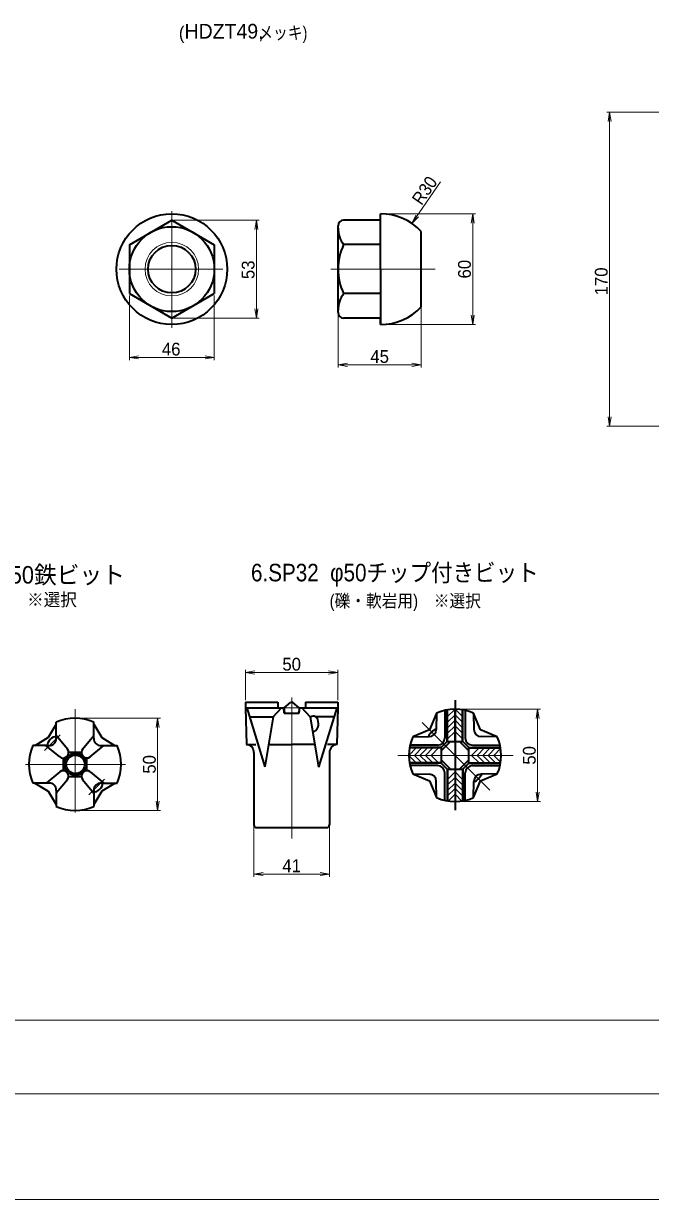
# Model space of a CAD drawing. Units: millimetres at full size. Extents: x 2119 to 3812, y 1051 to 2336.
# Drawn here: x 2540 to 2880, y 1051 to 1688 of the extents above; entities that cross this region are included whole.
import ezdxf
from ezdxf.enums import TextEntityAlignment as Align

# ---------------------------------------------------------------- set-up
doc = ezdxf.new("R2010")
doc.units = ezdxf.units.MM
doc.header["$LTSCALE"] = 8.236
doc.linetypes.add('CHAIN', pattern=[18.5, 12, -1.5, 3.5, -1.5])
doc.linetypes.add('DASHED_SPACED', pattern=[12, 6, -6])
for name, color, linetype, lineweight in [('1 外形線', 7, 'Continuous', 35), ('2 細い実線', 3, 'Continuous', 20), ('3 隠れ線', 2, 'DASHED_SPACED', 13), ('4 中心線', 1, 'CHAIN', 15), ('6 寸法線', 4, 'Continuous', 13), ('7 枠・タイトル', 7, 'Continuous', 13)]:
    doc.layers.add(name, color=color, linetype=linetype, lineweight=lineweight)
doc.layers.add('9文字', color=7, linetype='Continuous')
doc.styles.add('Arial', font='')
doc.styles.add('ＭＳ Ｐゴシック', font='')
doc.styles.get('Arial').set_extended_font_data('Arial')
doc.styles.get('ＭＳ Ｐゴシック').set_extended_font_data('MS PGothic')

# ---------------------------------------------------------------- blocks, each defined once
blk = doc.blocks.new('open_arrow')
at = {"color": 0, "linetype": 'Continuous', "lineweight": -2}
blk.add_lwpolyline([(7.5, 1.25), (0, 0), (7.5, -1.25)], dxfattribs=at)

msp = doc.modelspace()

# ---------------------------------------------------------------- linework, layer by layer
at = {"layer": '1 外形線'}
for p, q in [((2597.529, 1568.325), (2620.529, 1581.604)), ((2620.529, 1581.604), (2643.529, 1568.325)), ((2733.629, 1581.604), (2713.629, 1581.604)), ((2733.629, 1555.054), (2733.629, 1585.054)), ((2710.629, 1531.504), (2710.629, 1578.604)), ((2755.629, 1534.658), (2755.629, 1575.45)), ((2597.529, 1568.325), (2597.529, 1541.783)), ((2643.529, 1568.325), (2643.529, 1541.783)), ((2733.629, 1568.329), (2713.629, 1568.329)), ((2733.629, 1555.054), (2733.629, 1525.054)), ((2597.529, 1541.783), (2620.529, 1528.504)), ((2620.529, 1528.504), (2643.529, 1541.783)), ((2733.629, 1541.779), (2713.629, 1541.779)), ((2733.629, 1528.504), (2713.629, 1528.504)), ((2733.629, 1525.054), (2733.629, 1528.504)), ((2660.466, 1320.435), (2660.466, 1317.435)), ((2660.466, 1320.435), (2677.966, 1320.435)), ((2677.966, 1320.435), (2677.966, 1317.435)), ((2681.466, 1317.435), (2684.83, 1320.207)), ((2689.466, 1317.435), (2686.101, 1320.207)), ((2692.966, 1320.435), (2710.466, 1320.435)), ((2692.966, 1320.435), (2692.966, 1317.435)), ((2710.466, 1320.435), (2710.466, 1317.435)), ((2773.993, 1321.558), (2773.993, 1261.873)), ((2660.465, 1317.435), (2660.965, 1297.435)), ((2660.466, 1317.435), (2681.466, 1317.435)), ((2661.078, 1317.435), (2670.975, 1285.314)), ((2675.465, 1312.435), (2679.965, 1317.435)), ((2681.466, 1314.435), (2681.216, 1317.435)), ((2681.466, 1317.435), (2681.466, 1315.435)), ((2681.466, 1314.435), (2689.466, 1314.435)), ((2689.466, 1314.435), (2689.716, 1317.435)), ((2689.466, 1317.435), (2689.466, 1315.435)), ((2689.466, 1317.435), (2710.466, 1317.435)), ((2695.466, 1312.435), (2690.966, 1317.435)), ((2709.853, 1317.435), (2699.963, 1285.268)), ((2710.465, 1317.435), (2709.965, 1297.435)), ((2763.993, 1314.516), (2760.205, 1305.392)), ((2763.993, 1314.516), (2763.851, 1305.681)), ((2768.493, 1315.991), (2768.493, 1301.103)), ((2769.743, 1299.103), (2769.743, 1316.239)), ((2769.993, 1299.103), (2769.993, 1316.281)), ((2773.993, 1299.103), (2773.993, 1316.603)), ((2777.993, 1299.103), (2777.993, 1316.281)), ((2778.243, 1299.103), (2778.243, 1316.239)), ((2779.493, 1315.991), (2779.493, 1301.103)), ((2783.993, 1314.516), (2784.136, 1305.681)), ((2787.782, 1305.392), (2783.993, 1314.516)), ((2557.915, 1308.49), (2553.51, 1301.255)), ((2557.923, 1300.874), (2557.914, 1309.579)), ((2578.188, 1300.895), (2578.179, 1309.601)), ((2578.188, 1300.895), (2578.179, 1309.601)), ((2578.188, 1308.49), (2582.593, 1301.255)), ((2662.619, 1312.435), (2675.466, 1312.435)), ((2675.466, 1312.435), (2670.975, 1285.314)), ((2695.466, 1312.435), (2699.963, 1285.268)), ((2695.842, 1312.435), (2695.466, 1312.435)), ((2708.316, 1312.435), (2698.484, 1312.435)), ((2553.51, 1301.255), (2546.293, 1296.831)), ((2563.98, 1295.026), (2557.917, 1302.302)), ((2572.144, 1295.035), (2578.191, 1302.324)), ((2572.144, 1295.035), (2578.191, 1302.324)), ((2582.593, 1301.255), (2589.81, 1296.831)), ((2760.205, 1305.392), (2751.081, 1301.603)), ((2751.081, 1301.603), (2759.916, 1301.746)), ((2796.906, 1301.603), (2787.782, 1305.392)), ((2796.906, 1301.603), (2788.071, 1301.746)), ((2553.923, 1296.874), (2545.217, 1296.883)), ((2559.776, 1290.809), (2552.481, 1296.848)), ((2576.356, 1290.827), (2583.639, 1296.882)), ((2576.356, 1290.827), (2583.639, 1296.882)), ((2582.21, 1296.878), (2590.915, 1296.878)), ((2582.21, 1296.878), (2590.915, 1296.878)), ((2660.965, 1297.435), (2666.127, 1297.435)), ((2673.361, 1297.435), (2685.466, 1297.435)), ((2697.57, 1297.435), (2685.466, 1297.435)), ((2709.966, 1297.435), (2704.804, 1297.435)), ((2766.493, 1295.603), (2749.315, 1295.603)), ((2766.493, 1295.853), (2749.357, 1295.853)), ((2764.493, 1297.103), (2749.606, 1297.103)), ((2766.493, 1295.853), (2769.743, 1299.103)), ((2766.493, 1294.015), (2771.582, 1299.103)), ((2766.493, 1295.853), (2766.493, 1287.353)), ((2769.743, 1299.103), (2778.243, 1299.103)), ((2776.405, 1299.103), (2781.493, 1294.015)), ((2778.243, 1299.103), (2781.493, 1295.853)), ((2781.493, 1287.353), (2781.493, 1295.853)), ((2781.493, 1295.853), (2798.629, 1295.853)), ((2781.493, 1295.603), (2798.671, 1295.603)), ((2783.493, 1297.103), (2798.381, 1297.103)), ((2561.551, 1290.159), (2561.551, 1283.331)), ((2571.466, 1293.245), (2564.637, 1293.245)), ((2574.551, 1283.331), (2574.551, 1290.159)), ((2664.919, 1293.19), (2664.981, 1253.93)), ((2706.012, 1293.19), (2705.95, 1253.93)), ((2766.493, 1287.603), (2749.315, 1287.603)), ((2766.493, 1287.353), (2749.357, 1287.353)), ((2771.582, 1284.103), (2766.493, 1289.192)), ((2769.743, 1284.103), (2766.493, 1287.353)), ((2781.493, 1289.192), (2776.405, 1284.103)), ((2781.493, 1287.353), (2778.243, 1284.103)), ((2781.493, 1287.603), (2798.671, 1287.603)), ((2781.493, 1287.353), (2798.629, 1287.353)), ((2559.761, 1282.653), (2552.473, 1276.606)), ((2576.356, 1282.663), (2583.639, 1276.609)), ((2764.493, 1286.103), (2749.606, 1286.103)), ((2751.081, 1281.603), (2759.916, 1281.461)), ((2751.081, 1281.603), (2760.205, 1277.815)), ((2768.493, 1267.216), (2768.493, 1282.103)), ((2769.743, 1284.103), (2778.243, 1284.103)), ((2769.743, 1284.103), (2769.743, 1266.967)), ((2769.993, 1284.103), (2769.993, 1266.925)), ((2777.993, 1284.103), (2777.993, 1266.925)), ((2778.243, 1284.103), (2778.243, 1266.967)), ((2779.493, 1267.216), (2779.493, 1282.103)), ((2783.493, 1286.103), (2798.381, 1286.103)), ((2787.782, 1277.815), (2796.906, 1281.603)), ((2796.906, 1281.603), (2788.071, 1281.46)), ((2553.901, 1276.608), (2545.196, 1276.618)), ((2546.276, 1276.612), (2553.506, 1272.2)), ((2563.969, 1278.44), (2557.915, 1271.158)), ((2564.637, 1280.245), (2571.466, 1280.245)), ((2572.144, 1278.455), (2578.191, 1271.166)), ((2582.21, 1276.612), (2590.915, 1276.612)), ((2589.827, 1276.612), (2582.597, 1272.2)), ((2760.205, 1277.814), (2763.993, 1268.69)), ((2763.993, 1268.69), (2763.851, 1277.526)), ((2783.993, 1268.69), (2787.782, 1277.815)), ((2783.993, 1268.69), (2784.136, 1277.526)), ((2553.506, 1272.2), (2557.923, 1264.978)), ((2557.919, 1272.586), (2557.919, 1263.881)), ((2578.188, 1272.595), (2578.179, 1263.89)), ((2582.597, 1272.2), (2578.18, 1264.978)), ((2666.466, 1252.435), (2704.466, 1252.435))]:
    msp.add_line(p, q, dxfattribs=at)
for centre, radius in [((2620.529, 1555.054), 30), ((2620.529, 1555.054), 22.993), ((2620.529, 1555.054), 12.85), ((2568.296, 1286.745), 6), ((2568.296, 1286.745), 5)]:
    msp.add_circle(centre, radius, dxfattribs=at)
for centre, radius, start, end in [((2713.629, 1578.604), 3, 90, 180), ((2733.629, 1555.054), 30, 42.83343, 90), ((2725.629, 1577.329), 15, 180, 216.8699), ((2741.5, 1555.054), 30.871, 154.53143, 180), ((2741.5, 1555.054), 30.871, 180, 205.46857), ((2725.629, 1532.779), 15, 143.1301, 180), ((2713.629, 1531.504), 3, 180, 270), ((2733.629, 1555.054), 30, 270, 317.16657), ((2685.466, 1319.435), 1, 50.51384, 129.48643), ((2682.466, 1315.435), 1, 180, 270), ((2688.466, 1315.435), 1, 270, 0), ((2773.993, 1291.603), 25, 66.42182, 113.57818), ((2568.083, 1286.683), 25.043, 66.22496, 113.95856), ((2553.923, 1300.847), 4, 269.80798, 0.37628), ((2582.188, 1300.878), 4, 179.74656, 270.31486), ((2773.993, 1291.603), 25, 156.42178, 203.57818), ((2759.851, 1305.745), 4, 270.92545, 359.0752), ((2764.493, 1301.103), 4, 270, 0), ((2783.493, 1301.103), 4, 180, 270), ((2788.136, 1305.745), 4, 180.92523, 269.0752), ((2773.993, 1291.603), 25, 336.42182, 23.57818), ((2568.113, 1286.714), 25.043, 156.04142, 203.77503), ((2561.617, 1293.179), 3, 228.59997, 38.02067), ((2574.511, 1293.192), 3, 138.53854, 307.95925), ((2568.009, 1286.757), 25.043, 336.10286, 23.83647), ((2660.926, 1293.418), 4, 356.73209, 90), ((2710.005, 1293.418), 4, 90, 183.26791), ((2561.604, 1280.285), 3, 318.4771, 127.89781), ((2574.511, 1280.298), 3, 52.04075, 221.46146), ((2759.851, 1277.461), 4, 0.92524, 89.07542), ((2764.493, 1282.103), 4, 0, 90), ((2783.493, 1282.103), 4, 90, 180), ((2788.135, 1277.461), 4, 90.92523, 179.0752), ((2553.919, 1272.608), 4, 359.68512, 90.25342), ((2582.188, 1272.613), 4, 89.68514, 180.25344), ((2773.993, 1291.603), 25, 246.42174, 293.57818), ((2568.039, 1286.788), 25.043, 246.16352, 293.89712), ((2666.481, 1253.935), 1.5, 180, 270), ((2704.45, 1253.935), 1.5, 270, 0)]:
    msp.add_arc(centre, radius, start, end, dxfattribs=at)
for centre, major_axis, ratio, start_param, end_param in [((2697.163, 1308.935), (0, 3.958), 0.714598, 4.712389, 6.9089501), ((2697.163, 1308.935), (0, 4.345), 0.65093, 2.9974813, 4.712389), ((2556.068, 1298.787), (-2.472, -2.478), 0.588796, 3.4771399, 5.9851153), ((2762.296, 1303.301), (2.828, 2.828), 0.339736, 0.6931551, 2.4483994), ((2785.691, 1279.905), (2.828, 2.828), 0.339736, 3.8347859, 5.5900302), ((2580.125, 1274.755), (-2.475, -2.475), 0.588796, 0.29807, 2.8060454)]:
    msp.add_ellipse(centre, major_axis=major_axis, ratio=ratio, start_param=start_param, end_param=end_param, dxfattribs=at)
at = {"layer": '2 細い実線'}
for p, q in [((2769.993, 1312.603), (2773.993, 1316.603)), ((2769.993, 1309.603), (2773.993, 1313.603)), ((2777.993, 1312.603), (2773.993, 1316.603)), ((2777.993, 1309.603), (2773.993, 1313.603)), ((2769.993, 1306.603), (2773.993, 1310.603)), ((2769.993, 1303.603), (2773.993, 1307.603)), ((2777.993, 1306.603), (2773.993, 1310.603)), ((2777.993, 1303.603), (2773.993, 1307.603)), ((2769.993, 1300.603), (2773.993, 1304.603)), ((2777.993, 1300.603), (2773.993, 1304.603)), ((2752.993, 1295.603), (2748.993, 1291.603)), ((2755.993, 1295.603), (2751.993, 1291.603)), ((2758.993, 1295.603), (2754.993, 1291.603)), ((2761.993, 1295.603), (2757.993, 1291.603)), ((2764.993, 1295.603), (2760.993, 1291.603)), ((2786.993, 1295.603), (2782.993, 1291.603)), ((2789.993, 1295.603), (2785.993, 1291.603)), ((2792.993, 1295.603), (2788.993, 1291.603)), ((2795.993, 1295.603), (2791.993, 1291.603)), ((2798.715, 1295.325), (2794.993, 1291.603)), ((2752.993, 1287.603), (2748.993, 1291.603)), ((2755.993, 1287.603), (2751.993, 1291.603)), ((2758.993, 1287.603), (2754.993, 1291.603)), ((2761.993, 1287.603), (2757.993, 1291.603)), ((2764.993, 1287.603), (2760.993, 1291.603)), ((2786.993, 1287.603), (2782.993, 1291.603)), ((2789.993, 1287.603), (2785.993, 1291.603)), ((2792.993, 1287.603), (2788.993, 1291.603)), ((2795.993, 1287.603), (2791.993, 1291.603)), ((2798.715, 1287.882), (2794.993, 1291.603)), ((2769.993, 1278.603), (2773.993, 1282.603)), ((2777.993, 1278.603), (2773.993, 1282.603)), ((2769.993, 1275.603), (2773.993, 1279.603)), ((2769.993, 1272.603), (2773.993, 1276.603)), ((2777.993, 1275.603), (2773.993, 1279.603)), ((2777.993, 1272.603), (2773.993, 1276.603)), ((2769.993, 1269.603), (2773.993, 1273.603)), ((2770.272, 1266.882), (2773.993, 1270.603)), ((2777.993, 1269.603), (2773.993, 1273.603)), ((2777.715, 1266.882), (2773.993, 1270.603))]:
    msp.add_line(p, q, dxfattribs=at)
msp.add_circle((2620.529, 1555.054), 14.5, dxfattribs=at)
at = {"layer": '3 隠れ線'}
msp.add_line((2681.466, 1317.435), (2689.466, 1317.435), dxfattribs=at)
at = {"layer": '4 中心線'}
for p, q in [((2620.529, 1586.511), (2620.529, 1523.195)), ((2648.162, 1555.054), (2592.061, 1555.054)), ((2763.306, 1555.054), (2706.777, 1555.054)), ((2685.466, 1323.004), (2685.466, 1246.474)), ((2568.051, 1316.7), (2568.051, 1260.709)), ((2756.238, 1309.358), (2792.894, 1272.702)), ((2560.072, 1302.792), (2551.487, 1294.198)), ((2742.912, 1291.603), (2805.449, 1291.603)), ((2541.19, 1286.745), (2595.402, 1286.745)), ((2584.126, 1278.763), (2575.542, 1270.17))]:
    msp.add_line(p, q, dxfattribs=at)
at = {"layer": '6 寸法線'}
for p, q in [((2907.398, 1640.054), (2856.228, 1640.054)), ((2857.728, 1640.054), (2857.728, 1470.054)), ((2766.106, 1602.325), (2750.617, 1579.78)), ((2621.529, 1581.604), (2667.855, 1581.604)), ((2666.355, 1528.504), (2666.355, 1581.604)), ((2734.629, 1585.054), (2785.097, 1585.054)), ((2783.597, 1525.054), (2783.597, 1585.054)), ((2733.539, 1555.054), (2733.719, 1555.054)), ((2733.629, 1554.964), (2733.629, 1555.144)), ((2597.529, 1540.783), (2597.529, 1505.744)), ((2643.529, 1540.783), (2643.529, 1505.744)), ((2710.629, 1530.504), (2710.629, 1501.725)), ((2755.629, 1535.158), (2755.629, 1501.725)), ((2621.529, 1528.504), (2667.855, 1528.504)), ((2734.629, 1525.054), (2785.097, 1525.054)), ((2597.529, 1507.244), (2643.529, 1507.244)), ((2710.629, 1503.225), (2755.629, 1503.225)), ((2907.398, 1470.054), (2856.228, 1470.054)), ((2660.466, 1321.435), (2660.466, 1337.998)), ((2660.466, 1336.498), (2710.466, 1336.498)), ((2710.466, 1321.435), (2710.466, 1337.998)), ((2774.962, 1316.603), (2820.239, 1316.603)), ((2818.739, 1266.603), (2818.739, 1316.603)), ((2569.051, 1311.726), (2614.329, 1311.726)), ((2612.829, 1261.745), (2612.829, 1311.726)), ((2569.052, 1261.745), (2614.329, 1261.745)), ((2774.993, 1266.603), (2820.239, 1266.603)), ((2664.95, 1252.93), (2664.95, 1225.783)), ((2705.95, 1252.93), (2705.95, 1225.783)), ((2664.95, 1227.283), (2705.95, 1227.283))]:
    msp.add_line(p, q, dxfattribs=at)
msp.add_lwpolyline([(2118.608, 1050.969), (2118.608, 2335.785), (3811.929, 2335.785), (3811.929, 1050.969)], close=True, dxfattribs=at)
at = {"layer": '7 枠・タイトル'}
for p, q in [((2568.051, 1293.245), (2568.051, 1309.245)), ((2766.493, 1291.603), (2748.993, 1291.603)), ((2781.493, 1291.603), (2798.993, 1291.603)), ((2561.551, 1286.745), (2545.551, 1286.745)), ((2574.551, 1286.745), (2590.551, 1286.745)), ((2773.993, 1284.103), (2773.993, 1266.603)), ((2568.051, 1280.245), (2568.051, 1264.245)), ((2165.268, 1148.188), (3765.268, 1148.188)), ((2125.268, 1108.188), (3805.268, 1108.188))]:
    msp.add_line(p, q, dxfattribs=at)

# ---------------------------------------------------------------- block references
at = {"layer": '6 寸法線', "xscale": 0.667, "yscale": 0.667}
for p, rotation in [((2857.728, 1640.054), 270), ((2666.355, 1581.604), 270), ((2750.617, 1579.78), 55.5), ((2783.597, 1585.054), 270), ((2666.355, 1528.504), 90), ((2783.597, 1525.054), 90), ((2643.529, 1507.244), 180), ((2755.629, 1503.225), 180), ((2857.728, 1470.054), 90), ((2710.466, 1336.498), 180), ((2818.739, 1316.603), 270), ((2612.829, 1311.726), 270), ((2818.739, 1266.603), 90), ((2612.829, 1261.745), 90), ((2705.95, 1227.283), 180)]:
    msp.add_blockref('open_arrow', p, dxfattribs=dict(at, rotation=rotation))
for p in [(2597.529, 1507.244), (2710.629, 1503.225), (2660.466, 1336.498), (2664.95, 1227.283)]:
    msp.add_blockref('open_arrow', p, dxfattribs=at)

# ---------------------------------------------------------------- texts
at = {"layer": '6 寸法線', "style": 'ＭＳ Ｐゴシック', "width": 0.95}
msp.add_text('R30', height=6.928, rotation=55.51, dxfattribs=at).set_placement((2757.484, 1597.722), align=Align.MIDDLE_CENTER)
at = {"layer": '6 寸法線', "style": 'ＭＳ Ｐゴシック'}
for s, p in [('53', (2661.855, 1554.705)), ('60', (2779.097, 1555.054)), ('170', (2853.228, 1548.421)), ('50', (2814.239, 1291.603)), ('50', (2608.329, 1286.735))]:
    msp.add_text(s, height=6.928, rotation=90, dxfattribs=at).set_placement(p, align=Align.MIDDLE_CENTER)
for s, p in [('46', (2620.18, 1511.744)), ('45', (2733.129, 1507.725)), ('50', (2685.466, 1340.998)), ('41', (2685.45, 1231.783))]:
    msp.add_text(s, height=6.928, dxfattribs=at).set_placement(p, align=Align.MIDDLE_CENTER)
at = {"layer": '9文字', "style": 'ＭＳ Ｐゴシック'}
msp.add_text('(', height=6.928, dxfattribs=at).set_placement((2624.346, 1677.616), align=Align.BOTTOM_LEFT)
at = {"layer": '9文字'}
for s, height, style, width, p in [('HDZT49,', 7.955, 'Arial', 0.95, (2627.407, 1677.616)), ('メッキ)', 6.928, 'ＭＳ Ｐゴシック', 0.85, (2667.308, 1677.616))]:
    msp.add_text(s, height=height, dxfattribs=dict(at, style=style, width=width)).set_placement(p, align=Align.BOTTOM_LEFT)
at = {"layer": '9文字', "style": 'ＭＳ Ｐゴシック'}
for s, height, width, p in [('6.SP32  φ50鉄ビット', 9.501, 0.95, (2537.411, 1389.438)), ('6.SP32  φ50チップ付きビット', 9.501, 0.9, (2741.376, 1390.651)), ('(土砂用)\u3000※選択', 6.928, 0.95, (2534.746, 1375.978)), ('(礫・軟岩用)\u3000※選択', 6.928, 0.9, (2747.015, 1375.351))]:
    msp.add_text(s, height=height, dxfattribs=dict(at, width=width)).set_placement(p, align=Align.MIDDLE_CENTER)

doc.saveas('drawing.dxf')
